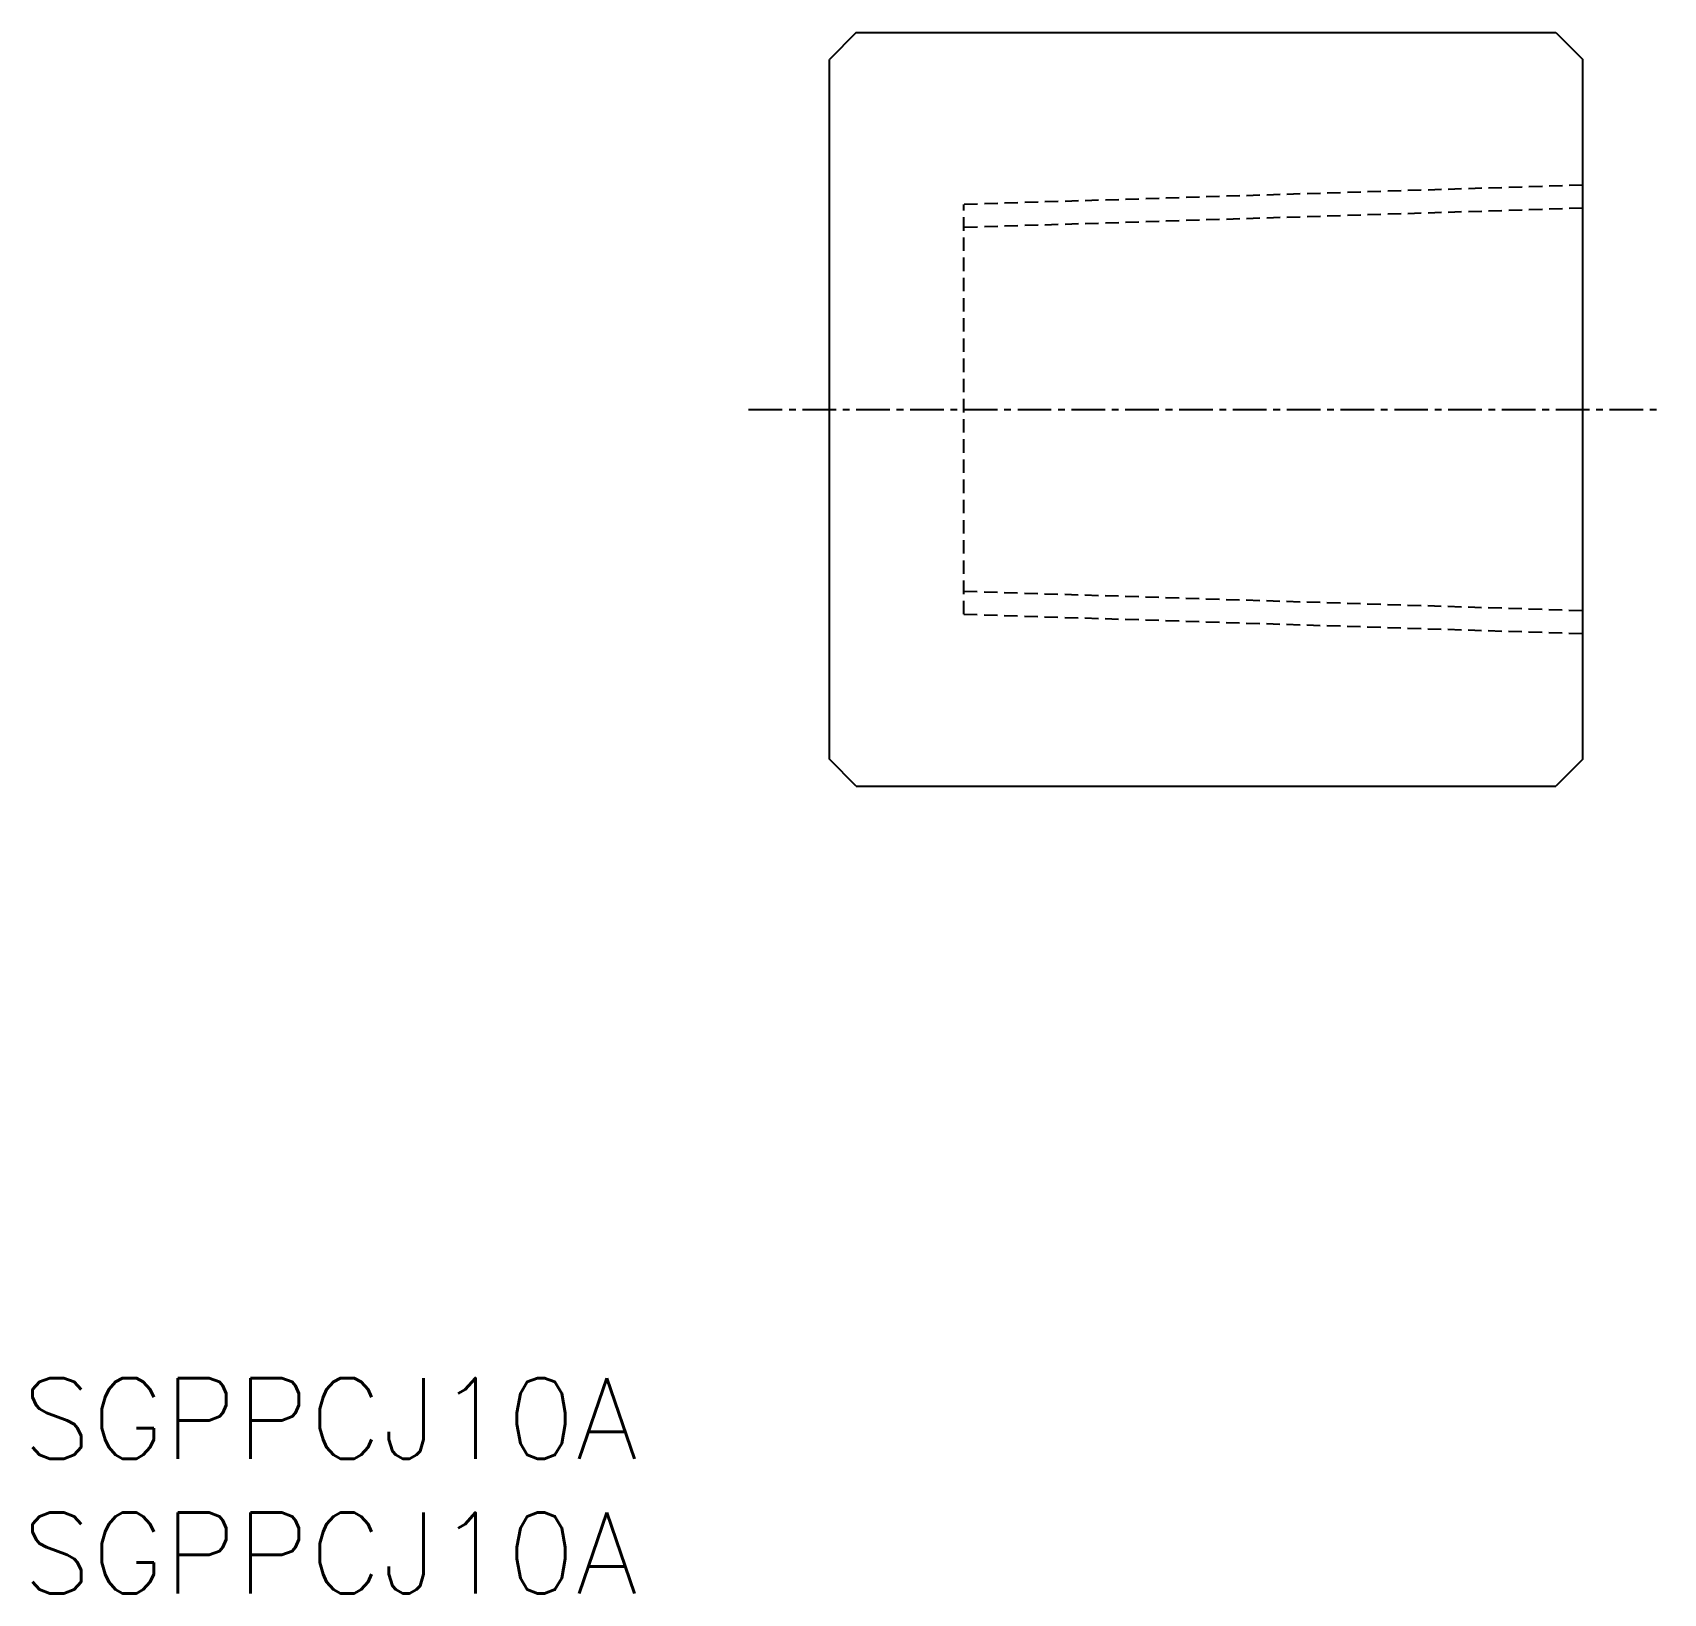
# Model space of a CAD drawing. Extents: x 0.4 to 61, y 0 to 58.
import ezdxf

# ---------------------------------------------------------------- set-up
doc = ezdxf.new("R2010")
doc.units = 0
doc.linetypes.add('CENTER', pattern=[2, 1.25, -0.25, 0.25, -0.25])
doc.linetypes.add('DASHED', pattern=[0.75, 0.5, -0.25])
doc.layers.get('0').update_dxf_attribs({"linetype": 'CONTINUOUS'})
doc.layers.add('CENTER', color=1, linetype='CENTER')
doc.styles.get("Standard").update_dxf_attribs({"font": 'txt.shx'})

# ---------------------------------------------------------------- blocks, each defined once
blk = doc.blocks.new('*U4')
at = {"color": 7, "linetype": 'CONTINUOUS'}
blk.add_text('SGPPCJ10A', height=3, dxfattribs=at).set_placement((0, 0))
blk = doc.blocks.new('*U5')
at = {"color": 7, "linetype": 'CONTINUOUS'}
blk.add_text('SGPPCJ10A', height=3, dxfattribs=at).set_placement((0, 5))

msp = doc.modelspace()

# ---------------------------------------------------------------- linework, layer by layer
at = {"color": 7, "linetype": 'CONTINUOUS'}
for p, q in [((31, 58), (30, 57)), ((31, 58), (57, 58)), ((57, 58), (58, 57)), ((30, 31), (30, 57)), ((58, 31), (58, 57)), ((31, 30), (30, 31)), ((58, 31), (57, 30)), ((31, 30), (57, 30))]:
    msp.add_line(p, q, dxfattribs=at)
at = {"color": 3, "linetype": 'DASHED'}
for p, q in [((58, 52.331), (35, 51.61225)), ((35, 36.38775), (35, 51.61225)), ((58, 51.475), (35, 50.75625)), ((35, 37.24375), (58, 36.525)), ((35, 36.38775), (58, 35.669))]:
    msp.add_line(p, q, dxfattribs=at)
at = {"layer": 'CENTER', "color": 1, "linetype": 'CENTER'}
msp.add_line((27, 44), (61, 44), dxfattribs=at)

# ---------------------------------------------------------------- block references
at = {"color": 7, "linetype": 'CONTINUOUS'}
for name in ['*U5', '*U4']:
    msp.add_blockref(name, (0, 0), dxfattribs=at)

doc.saveas('drawing.dxf')
